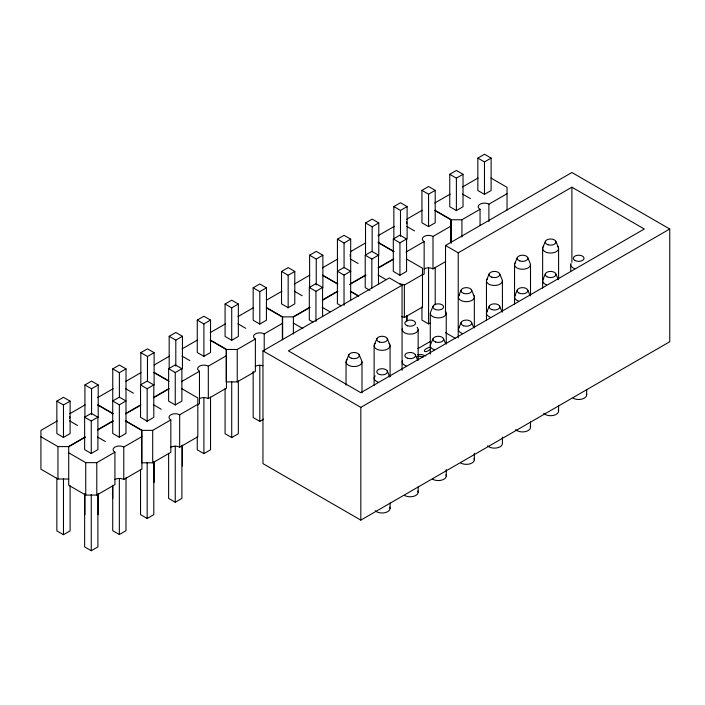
<?xml version="1.0" encoding="UTF-8"?>
<svg xmlns="http://www.w3.org/2000/svg" width="705" height="705" viewBox="0 0 705 705"><rect width="100%" height="100%" fill="white"/><g stroke="black" fill="none" stroke-linecap="round" stroke-linejoin="round"><path stroke-width="1.06" d="M346.314 360.757L348.852 354.774M374.399 344.542L376.937 338.559M433.108 306.129L430.57 312.112A7.975 4.6 0 0 0 439.312 317.876A7.975 4.6 0 0 0 445.172 311.002M433.108 338.559L430.57 344.542A7.975 4.6 0 0 0 434.28 349.724M458.655 295.897L461.193 289.914M458.655 328.327L461.193 322.344M486.741 279.691L489.279 273.699M486.741 312.112L489.279 306.129M514.817 263.476L517.364 257.484M514.817 295.897L517.364 289.914M542.903 247.261L545.45 241.269M542.903 279.691L545.45 273.699M70.112 401.154L63.476 404.978L63.476 437.408L56.841 433.584L56.841 401.154L63.476 397.32L70.112 401.154L70.112 433.584L63.247 437.541M84.926 417.369L84.926 384.939L91.562 381.105L98.198 384.939L98.198 417.369M112.747 401.304L112.747 368.874L119.383 365.04L126.019 368.874L125.984 433.408L119.348 437.241L112.712 433.408L112.712 400.978L119.348 397.144L125.984 400.978L119.348 404.811L112.712 400.978M140.833 385.089L140.833 352.659L147.468 348.825L154.104 352.659L154.104 385.089M169.174 368.724L169.174 336.294L175.809 332.469L182.445 336.294L182.445 368.724M197.259 320.079L203.895 316.254L210.531 320.079L210.531 352.509L203.895 356.342L197.259 352.509L197.259 320.079L203.895 323.912L210.531 320.079M225.08 304.022L231.716 307.847L231.716 340.277L225.08 336.452L225.08 304.022L231.716 300.189L238.343 304.022L238.343 336.452L231.478 340.418M253.165 287.807L259.801 283.974L266.428 287.807L266.428 320.237L259.801 324.062L253.165 320.237L253.165 287.807L259.801 291.632L266.428 287.807M294.796 271.434L288.16 275.258L288.16 307.688L281.524 303.864L281.524 271.434L288.16 267.6L294.796 271.434L294.796 303.864L287.931 307.829M309.61 287.649L309.61 255.219L316.245 251.385L322.881 255.219L322.881 287.649M341.185 305.882L337.395 303.688L337.431 239.154L344.066 235.329L350.693 239.154L350.693 271.584M365.516 255.369L365.516 222.939L372.152 219.114L378.779 222.939L378.779 255.369M393.857 239.013L393.857 206.583L400.484 202.749L407.12 206.583L407.12 239.013M421.942 190.368L428.57 186.534L435.205 190.368L435.205 222.798L428.57 226.622L421.942 222.798L421.942 190.368L428.57 194.192L435.205 190.368M449.755 174.302L456.391 178.136L456.391 210.566L449.755 206.732L449.755 174.302L456.391 170.469L463.026 174.302L463.026 206.732L456.161 210.698M477.84 158.087L484.476 154.254L491.112 158.087L491.112 190.517L484.476 194.351L477.84 190.517L477.84 158.087L484.476 161.921L491.112 158.087M84.926 384.939L91.562 388.763L98.198 384.939M112.747 368.874L119.383 372.707L126.019 368.874M140.833 352.659L147.468 356.492L154.104 352.659M169.174 336.294L175.809 340.127L182.445 336.294M231.716 307.847L238.343 304.022M309.61 255.219L316.245 259.043L322.881 255.219M337.431 239.154L344.066 242.987L350.693 239.154M365.516 222.939L372.152 226.772L378.779 222.939M393.857 206.583L400.484 210.407L407.12 206.583M456.391 178.136L463.026 174.302M57.246 420.964L40.925 430.385L40.925 469.204L57.951 479.03L68.711 479.03M69.716 413.764L85.129 404.864M97.731 397.585L113.144 388.693M125.622 381.484L141.035 372.592M154.157 365.014L169.57 356.113M182.04 348.913L197.462 340.013M210.064 332.734L225.477 323.833M237.946 316.633L253.359 307.732M266.508 300.145L281.921 291.244M294.399 284.044L309.812 275.144M322.414 267.874L337.827 258.973M350.297 251.773L365.71 242.873M377.933 235.814L394.254 226.393M406.723 219.193L422.136 210.293M434.738 203.014L450.16 194.122M462.63 186.922L478.043 178.021M97.898 417.193L91.262 421.026L91.262 453.456L84.635 449.623L84.635 417.193L91.262 413.359L97.898 417.193L97.898 449.623L91.033 453.588M153.805 384.912L147.169 388.746L147.169 421.176L140.533 417.342L140.533 384.912L147.169 381.088L153.805 384.912L153.805 417.342L146.94 421.308M168.618 368.697L175.254 364.873L181.89 368.697L181.89 401.127L175.254 404.961L168.618 401.127L168.618 368.697L175.254 372.531L181.89 368.697M313.099 322.097L309.31 319.903L309.31 287.473L315.946 283.648L322.582 287.473L322.582 316.66M369.958 290.363L365.216 287.631L365.216 255.201L371.852 251.368L378.488 255.201L378.488 284.388M393.302 238.986L399.938 235.153L406.574 238.986L406.574 271.416L399.938 275.241L393.302 271.416L393.302 238.986L399.938 242.811L406.574 238.986M309.31 287.473L315.946 291.306L322.582 287.473M350.667 271.258L344.031 267.433L337.395 271.258L344.031 275.091L350.667 271.258L350.667 300.445M365.216 255.201L371.852 259.026L378.488 255.201M85.032 437.012L68.711 446.432L68.711 485.243L85.737 495.077L96.796 495.077L114.924 484.608L114.924 452.178A6.257 3.613 0 0 1 114.924 447.067A6.257 3.613 0 0 1 123.772 447.067L141.908 436.598M97.501 429.803L112.915 420.911M125.516 413.632L140.929 404.732M153.408 397.532L168.821 388.631M309.707 307.292L293.386 316.712L293.386 334.011M322.185 300.092L337.598 291.191M350.2 283.912L365.613 275.012M378.083 267.812L393.496 258.911M85.331 437.179L69.011 446.6L57.951 446.6L40.925 436.774M97.801 429.98L113.214 421.079M125.816 413.8L140.321 405.428M153.708 397.699L169.121 388.808M181.335 381.749L199.471 371.279A6.257 3.613 0 0 1 199.471 366.177A6.257 3.613 0 0 1 208.319 366.177L226.446 355.708M210.099 340.189L226.182 349.477L237.241 349.477L255.377 339.008A6.257 3.613 0 0 1 255.377 333.897A6.257 3.613 0 0 1 264.216 333.897L282.352 323.428M310.006 307.459L293.685 316.889L282.635 316.889L266.552 307.6M322.476 300.26L337.898 291.359M349.592 284.608L365.913 275.188M378.382 267.988L393.795 259.087M406.018 252.029L424.146 241.559A6.257 3.613 0 0 1 424.146 236.457A6.257 3.613 0 0 1 432.993 236.457L451.13 225.988M434.782 210.469L450.865 219.757L461.925 219.757L480.052 209.288A6.257 3.613 0 0 1 480.052 204.177A6.257 3.613 0 0 1 488.9 204.177L507.036 193.708M445.516 313.064L445.516 245.481L571.896 172.513L669.75 229.01L669.75 341.749L360.819 520.114L262.956 463.617L262.956 350.879L389.345 277.911L402.062 285.252L402.062 370.275M402.062 285.252L288.389 350.879L360.819 392.694L644.317 229.01L571.896 187.195L458.224 252.822L445.516 245.481M68.711 452.813L85.737 462.647L96.796 462.647L114.924 452.178M125.56 421.088L141.643 430.367L152.694 430.367L170.83 419.898A6.257 3.613 0 0 1 170.83 414.796A6.257 3.613 0 0 1 179.678 414.796L197.814 404.326M399.938 284.018A6.257 3.613 0 0 1 404.362 285.076L422.489 274.606M197.656 404.758L199.471 403.709L199.471 371.279M199.471 398.607A6.257 3.613 0 0 1 208.319 398.607L226.446 388.138L226.446 349.319L210.363 340.039M226.182 349.477L226.182 381.907L237.241 381.907L255.377 371.438L255.377 339.008M422.339 275.038L424.146 273.989L424.146 241.559M424.146 268.887A6.257 3.613 0 0 1 432.993 268.887L445.692 261.555M114.924 479.497A6.257 3.613 0 0 1 123.772 479.497L141.908 469.028L141.908 430.217L125.825 420.929M141.643 430.367L141.643 462.797L152.694 462.797L170.83 452.328L170.83 419.898M170.83 447.226A6.257 3.613 0 0 1 179.678 447.226L197.814 436.756L197.814 397.937L181.731 388.658M401.55 316.571A6.257 3.613 0 0 1 404.362 317.506L422.489 307.036L422.489 268.217L406.406 258.938M56.841 478.105L56.841 530.865L63.476 534.698L70.112 530.865L70.112 485.798M197.259 436.606L197.259 449.799L203.895 453.632L210.531 449.799L210.531 397.038M225.08 388.666L225.08 433.742L231.716 437.567L238.343 433.742L238.343 380.973M253.165 371.359L253.165 417.527L259.801 421.352L263.591 419.167M421.942 306.895L421.942 320.088L428.57 323.912L430.464 322.82M417.906 348.623L430.279 341.476M430.57 346.957C421.176 349.53 423.696 354.368 429.733 349.742M84.635 494.143L84.635 546.913L91.262 550.746L97.898 546.913L97.898 494.143M112.712 485.622L112.712 530.698L119.348 534.531L125.984 530.698L126.019 477.708M140.533 469.565L140.533 514.632L147.169 518.466L153.805 514.632L153.805 461.872M168.618 453.35L168.618 498.417L175.254 502.251L181.89 498.417L181.89 445.657M262.956 350.879L360.819 407.375L669.75 229.01M417.668 354.738L421.661 354.58L425.838 355.884M423.115 357.197L420.418 356.439A3.772 2.177 0 0 0 417.228 356.748M490.953 178.039L507.036 187.327L507.036 210.028M462.568 194.078L470.438 198.625M435.047 210.319L451.13 219.599L451.13 243.287M406.662 226.358L414.531 230.905M377.933 242.203L394.016 251.482M378.62 242.89L393.76 251.632M350.235 258.938L358.105 263.476M378.021 274.976L385.891 279.524M445.516 332.681L455.5 338.453M322.723 275.17L337.854 283.912M350.508 291.209L358.07 295.58M322.449 275.32L337.589 284.062M350.235 291.368L358.757 296.285M281.524 271.434L288.16 275.258M294.329 291.209L302.198 295.756M322.114 307.257L329.984 311.795M293.386 323.093L302.85 328.556M266.27 307.759L282.352 317.047L282.352 339.748M237.885 323.798L245.754 328.345M181.978 356.078L189.848 360.616M154.201 372.469L168.389 380.656M153.946 372.61L169.077 381.352M140.533 384.912L147.169 388.746M125.552 388.649L133.43 393.196M153.338 404.696L161.216 409.235M98.039 404.89L113.17 413.623M97.775 405.04L112.906 413.782M56.841 401.154L63.476 404.978M84.635 417.193L91.262 421.026M69.654 420.929L77.524 425.476M97.44 436.968L105.309 441.515M555.769 241.269L558.316 247.261M555.769 273.699L558.316 279.691A7.975 4.6 0 0 0 557.514 278.581M527.684 257.484L530.23 263.476A7.975 4.6 0 0 1 521.48 269.231A7.975 4.6 0 0 1 515.619 262.366M527.684 289.914L530.23 295.897M499.598 273.699L502.145 279.691A7.975 4.6 0 0 1 493.403 285.446A7.975 4.6 0 0 1 487.534 278.581M499.598 306.129L502.145 312.112M471.513 289.914L474.06 295.897M471.513 322.344L473.637 327.332M443.427 338.559L445.551 343.546M415.342 354.774L417.466 359.762M387.265 338.559L389.803 344.542M387.265 370.989L389.803 376.972A7.975 4.6 0 0 0 389.01 375.862M359.18 354.774L361.718 360.757A7.975 4.6 0 0 1 352.976 366.521A7.975 4.6 0 0 1 347.107 359.647M586.666 389.521L586.666 394.897M571.896 187.195L571.896 262.41M570.724 264.666L570.724 271.266M558.589 248.451L558.589 279.268M558.589 405.736L558.589 411.112M542.639 248.451L542.639 288.072M530.504 264.666L530.504 295.483M530.504 421.951L530.504 427.327M514.553 264.666L514.553 304.287M502.418 280.881L502.418 311.698M502.418 437.091L502.418 443.542A7.975 4.6 0 0 1 496.505 447.983A7.975 4.6 0 0 1 487.534 445.842M488.9 204.177L488.9 221.476M486.468 280.881L486.468 320.502M484.476 161.921L484.476 194.351M480.052 209.288L480.052 225.503M474.333 297.096L474.333 327.913M474.333 453.306L474.333 459.757M461.925 219.757L461.925 237.047M458.224 252.822L458.224 337.845M450.865 219.757L450.865 242.458M446.247 313.311L446.247 344.128M446.247 469.521L446.247 475.972M435.205 267.318L435.205 304.692M432.993 236.457L432.993 268.887M430.297 313.311L430.297 354.033M428.57 194.192L428.57 226.622M428.57 267.847L428.57 323.912M418.162 329.526L418.162 360.343M418.162 486.802L418.162 492.187M407.12 315.408L407.12 320.907M406.574 315.937L406.574 321.436M404.362 285.076L404.362 317.506M400.484 210.407L400.484 236.351M399.938 242.811L399.938 275.241M390.076 345.741L390.076 376.558M390.076 503.017L390.076 508.393M374.126 345.741L374.126 385.362M372.152 226.772L372.152 251.632M371.852 259.026L371.852 288.213M361.991 361.956L361.991 392.773M360.819 407.375L360.819 520.114M346.04 361.956L346.04 385.062M344.066 242.987L344.066 267.847M344.031 275.091L344.031 305.362M316.245 259.043L316.245 284.987M315.946 291.306L315.946 321.568M282.635 316.889L282.635 339.59M264.216 333.897L264.216 351.196M259.801 291.632L259.801 324.062M259.801 365.287L259.801 421.352M237.241 349.477L237.241 381.907M231.716 381.502L231.716 437.567M208.319 366.177L208.319 398.607M203.895 323.912L203.895 356.342M203.895 397.567L203.895 453.632M182.445 445.128L182.445 466.014M179.678 414.796L179.678 447.226M175.809 340.127L175.809 366.071M175.254 372.531L175.254 404.961M175.254 446.186L175.254 502.251M154.104 461.493L154.104 482.379M152.694 430.367L152.694 462.797M147.468 356.492L147.468 381.352M147.169 462.401L147.169 518.466M123.772 447.067L123.772 479.497M119.383 372.707L119.383 397.567M119.348 404.811L119.348 437.241M119.348 478.466L119.348 534.531M112.747 485.401L112.747 498.594M98.198 493.764L98.198 514.659M96.796 462.647L96.796 495.077M91.562 388.763L91.562 414.707M91.262 494.681L91.262 550.746M85.737 462.647L85.737 495.077M84.926 493.764L84.926 514.659M63.476 478.633L63.476 534.698M57.951 446.6L57.951 479.03M255.377 366.327A6.257 3.613 0 0 1 262.921 365.754M69.522 416.426A6.257 3.613 0 0 1 69.522 418.303M406.529 221.863A6.257 3.613 0 0 1 406.529 223.732M350.103 254.435A6.257 3.613 0 0 1 350.103 256.303M586.401 393.698A7.975 4.6 0 0 1 582.683 398.88A7.975 4.6 0 0 1 573.059 398.149M558.316 409.913A7.975 4.6 0 0 1 553.663 415.36A7.975 4.6 0 0 1 543.705 413.412M530.23 426.128A7.975 4.6 0 0 1 525.577 431.575A7.975 4.6 0 0 1 515.619 429.627M474.06 458.558A7.975 4.6 0 0 1 470.341 463.74A7.975 4.6 0 0 1 460.717 463.009M445.974 474.773A7.975 4.6 0 0 1 442.255 479.955A7.975 4.6 0 0 1 432.632 479.224M417.889 490.988A7.975 4.6 0 0 1 414.17 496.17A7.975 4.6 0 0 1 404.547 495.439M389.803 507.203A7.975 4.6 0 0 1 385.15 512.65A7.975 4.6 0 0 1 375.192 510.702M574.707 268.649A7.975 4.6 0 0 1 570.988 263.476M557.514 246.151A7.975 4.6 0 0 1 550.614 253.051A7.975 4.6 0 0 1 543.705 246.151M546.622 284.864A7.975 4.6 0 0 1 543.705 278.581M518.536 301.079A7.975 4.6 0 0 1 515.619 294.787M490.451 317.294A7.975 4.6 0 0 1 487.534 311.002M473.258 294.787A7.975 4.6 0 0 1 466.358 301.696A7.975 4.6 0 0 1 459.449 294.787M378.109 382.154A7.975 4.6 0 0 1 375.192 375.862M406.195 365.939A7.975 4.6 0 0 1 402.485 360.757M389.01 343.432A7.975 4.6 0 0 1 382.101 350.341A7.975 4.6 0 0 1 375.192 343.432M417.096 327.217A7.975 4.6 0 0 1 411.226 334.091A7.975 4.6 0 0 1 402.485 328.327M462.365 333.509A7.975 4.6 0 0 1 459.449 327.217M547.935 244.741A5.34 3.084 0 0 0 555.954 242.062A5.34 3.084 0 0 0 547.935 239.392A5.34 3.084 0 0 0 547.935 244.741M574.919 260.462A5.34 3.084 0 0 0 583.855 259.079A5.34 3.084 0 0 0 577.316 255.298A5.34 3.084 0 0 0 574.919 260.462M519.849 260.956A5.34 3.084 0 0 0 527.869 258.277A5.34 3.084 0 0 0 519.849 255.607A5.34 3.084 0 0 0 519.849 260.956M546.833 276.677A5.34 3.084 0 0 0 555.769 275.294A5.34 3.084 0 0 0 549.23 271.513A5.34 3.084 0 0 0 546.833 276.677M491.764 277.171A5.34 3.084 0 0 0 499.783 274.492A5.34 3.084 0 0 0 491.764 271.822A5.34 3.084 0 0 0 491.764 277.171M518.748 292.892A5.34 3.084 0 0 0 527.684 291.509A5.34 3.084 0 0 0 521.145 287.728A5.34 3.084 0 0 0 518.748 292.892M463.687 293.377A5.34 3.084 0 0 0 471.698 290.707A5.34 3.084 0 0 0 463.687 288.037A5.34 3.084 0 0 0 463.687 293.377M491.764 309.592A5.34 3.084 0 0 0 499.783 306.922A5.34 3.084 0 0 0 491.764 304.252A5.34 3.084 0 0 0 491.764 309.592M351.346 358.237A5.34 3.084 0 0 0 359.356 355.567A5.34 3.084 0 0 0 351.346 352.897A5.34 3.084 0 0 0 351.346 358.237M379.431 374.452A5.34 3.084 0 0 0 387.442 371.782A5.34 3.084 0 0 0 379.431 369.112A5.34 3.084 0 0 0 379.431 374.452M379.431 342.022A5.34 3.084 0 0 0 387.442 339.352A5.34 3.084 0 0 0 379.431 336.682A5.34 3.084 0 0 0 379.431 342.022M407.516 358.237A5.34 3.084 0 0 0 415.527 355.567A5.34 3.084 0 0 0 407.516 352.897A5.34 3.084 0 0 0 407.516 358.237M407.516 325.807A5.34 3.084 0 0 0 415.527 323.137A5.34 3.084 0 0 0 407.516 320.467A5.34 3.084 0 0 0 407.516 325.807M435.602 342.022A5.34 3.084 0 0 0 443.612 339.352A5.34 3.084 0 0 0 435.602 336.682A5.34 3.084 0 0 0 435.602 342.022M435.602 309.592A5.34 3.084 0 0 0 443.612 306.922A5.34 3.084 0 0 0 435.602 304.252A5.34 3.084 0 0 0 435.602 309.592M463.687 325.807A5.34 3.084 0 0 0 471.698 323.137A5.34 3.084 0 0 0 463.687 320.467A5.34 3.084 0 0 0 463.687 325.807"/></g></svg>
